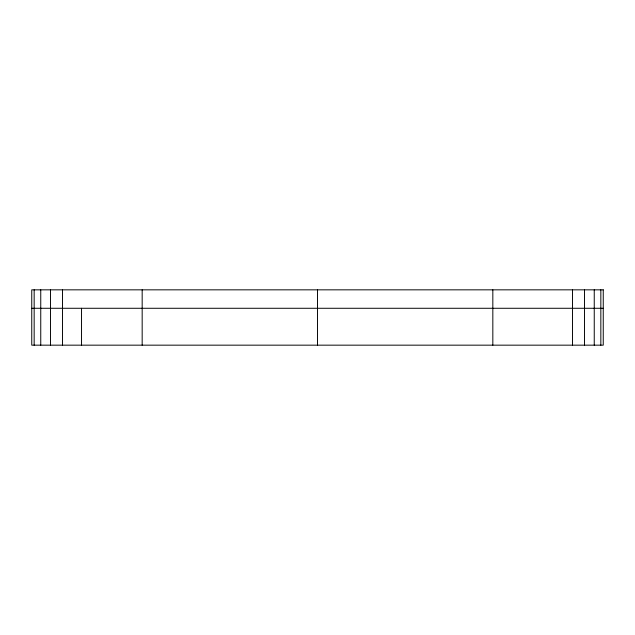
<?xml version="1.0" encoding="UTF-8"?>
<svg xmlns="http://www.w3.org/2000/svg" width="635" height="635" viewBox="0 0 635 635"><rect width="100%" height="100%" fill="white"/><g stroke="black" fill="none" stroke-linecap="round" stroke-linejoin="round"><path stroke-width="0.95" d="M31.75 308.277L603.25 308.277M600.837 289.838L600.837 345.162M594.249 289.838L594.249 345.162M584.486 289.838L584.486 345.162M572.524 289.838L572.524 345.162M492.831 289.838L492.831 345.162M317.5 289.838L317.5 345.162M142.169 289.838L142.169 345.162M81.534 308.277L81.534 345.162M62.476 289.838L62.476 345.162M50.514 289.838L50.514 345.162M40.751 289.838L40.751 345.162M34.163 289.838L34.163 345.162M603.25 289.838L31.75 289.838L31.75 345.162L603.25 345.162L603.25 289.838"/></g></svg>
